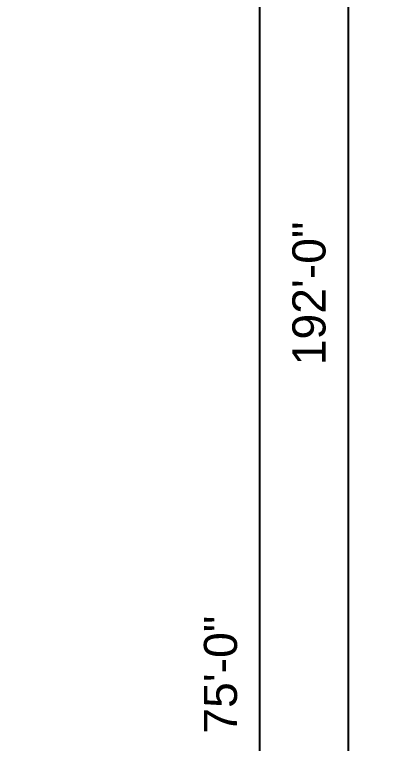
# Model space of a CAD drawing. Header units: inches. Extents: x 1913 to 24953, y -2945 to 1064.
# Drawn here: x 24300 to 24432.6, y -540.8 to -277 of the extents above; entities that cross this region are included whole.
import ezdxf

# ---------------------------------------------------------------- set-up
doc = ezdxf.new("R2010")
doc.units = ezdxf.units.IN
doc.header["$MEASUREMENT"] = 0
doc.layers.add('A-ANNO-DIMS', color=211, linetype='Continuous', lineweight=9)
doc.styles.add('Arial', font='arial.ttf', dxfattribs={"height": 12})
doc.dimstyles.new('Linear_-_3_32__Arial', dxfattribs={"dimscale": 12, "dimtxt": 12.243113, "dimasz": 1.333333, "dimexe": 1, "dimexo": 0.666667, "dimgap": 0.666667, "dimtad": 1, "dimdec": 5, "dimrnd": 0.03125, "dimzin": 1, "dimdsep": 46, "dimlunit": 4, "dimtxsty": 'Arial', "dimblk1": 'OBLIQUE', "dimblk2": 'OBLIQUE', "dimsah": 1, "dimcen": 0.09, "dimdle": 1, "dimazin": 0, "dimtfac": 1, "dimtdec": 4, "dimtix": 1, "dimtmove": 0, "dimatfit": 3, "dimfxl": 1, "dimtvp": 1, "dimtfill": 1, "dimfrac": 2, "dimtolj": 1, "dimtzin": 0, "dimarcsym": 2})

# ---------------------------------------------------------------- blocks, each defined once
blk = doc.blocks.new('_Oblique')
at = {"color": 0, "linetype": 'ByBlock', "lineweight": -2}
blk.add_line((-0.5, -0.5), (0.5, 0.5), dxfattribs=at)
blk = doc.blocks.new('*D806')
at = {"layer": 'A-ANNO-DIMS', "color": 0, "lineweight": -2, "transparency": 16777216}
for p, q in [((24420.62, 786.04), (24420.62, -1541.96)), ((24190, 774.04), (24432.62, 774.04)), ((24192.72, -1529.96), (24432.62, -1529.96))]:
    blk.add_line(p, q, dxfattribs=at)
at = {"layer": 'Defpoints', "color": 0, "lineweight": 0, "transparency": 16777216}
for p in [(24182, 774.04), (24184.72, -1529.96), (24420.62, -1529.96)]:
    blk.add_point(p, dxfattribs=at)
at = {"layer": 'A-ANNO-DIMS', "color": 0, "lineweight": -2, "transparency": 16777216, "xscale": 16, "yscale": 16, "zscale": 16}
for p, rotation in [((24420.62, 774.04), 90), ((24420.62, -1529.96), 270)]:
    blk.add_blockref('_Oblique', p, dxfattribs=dict(at, rotation=rotation))
at = {"layer": 'A-ANNO-DIMS', "color": 0, "lineweight": 0, "transparency": 16777216, "insert": (24406.5, -377.96), "char_height": 12, "width": 73.4587, "attachment_point": 5, "rotation": 90, "style": 'Arial'}
blk.add_mtext('\\A1;192\'-0"', dxfattribs=at)
blk = doc.blocks.new('*D768')
at = {"layer": 'A-ANNO-DIMS', "color": 0, "lineweight": -2, "transparency": 16777216}
for p, q in [((24388.62, -977.96), (24388.62, -53.96)), ((24184.82, -65.96), (24400.62, -65.96)), ((24205.22, -965.96), (24400.62, -965.96))]:
    blk.add_line(p, q, dxfattribs=at)
at = {"layer": 'Defpoints', "color": 0, "lineweight": 0, "transparency": 16777216}
for p in [(24176.82, -65.96), (24388.62, -65.96), (24197.22, -965.96)]:
    blk.add_point(p, dxfattribs=at)
at = {"layer": 'A-ANNO-DIMS', "color": 0, "lineweight": -2, "transparency": 16777216, "xscale": 16, "yscale": 16, "zscale": 16}
for p, rotation in [((24388.62, -65.96), 90), ((24388.62, -965.96), 270)]:
    blk.add_blockref('_Oblique', p, dxfattribs=dict(at, rotation=rotation))
at = {"layer": 'A-ANNO-DIMS', "color": 0, "lineweight": 0, "transparency": 16777216, "insert": (24374.5, -515.96), "char_height": 12, "width": 51.3081, "attachment_point": 5, "rotation": 90, "style": 'Arial'}
blk.add_mtext('\\A1;75\'-0"', dxfattribs=at)

msp = doc.modelspace()

# ---------------------------------------------------------------- dimensions: what is measured, and where the dimension line sits
at = {"layer": 'A-ANNO-DIMS', "color": 1, "lineweight": 0}
for base, p1, p2, picture, middle in [((24420.622218, -1529.956342), (24181.998223, 774.043658), (24184.725, -1529.956342), '*D806', (24406.495342, -377.956342)), ((24388.622218, -65.956342), (24197.225, -965.956342), (24176.81875, -65.956342), '*D768', (24374.495342, -515.956342))]:
    dim = msp.add_linear_dim(base=base, p1=p1, p2=p2, angle=90, dimstyle='Linear_-_3_32__Arial', override={"dimpost": '<>', "dimfxl": 60, "dimtfill": 0}, dxfattribs=at)
    dim.commit()
    dim.dimension.update_dxf_attribs({"geometry": picture, "text_midpoint": middle})

doc.saveas('drawing.dxf')
